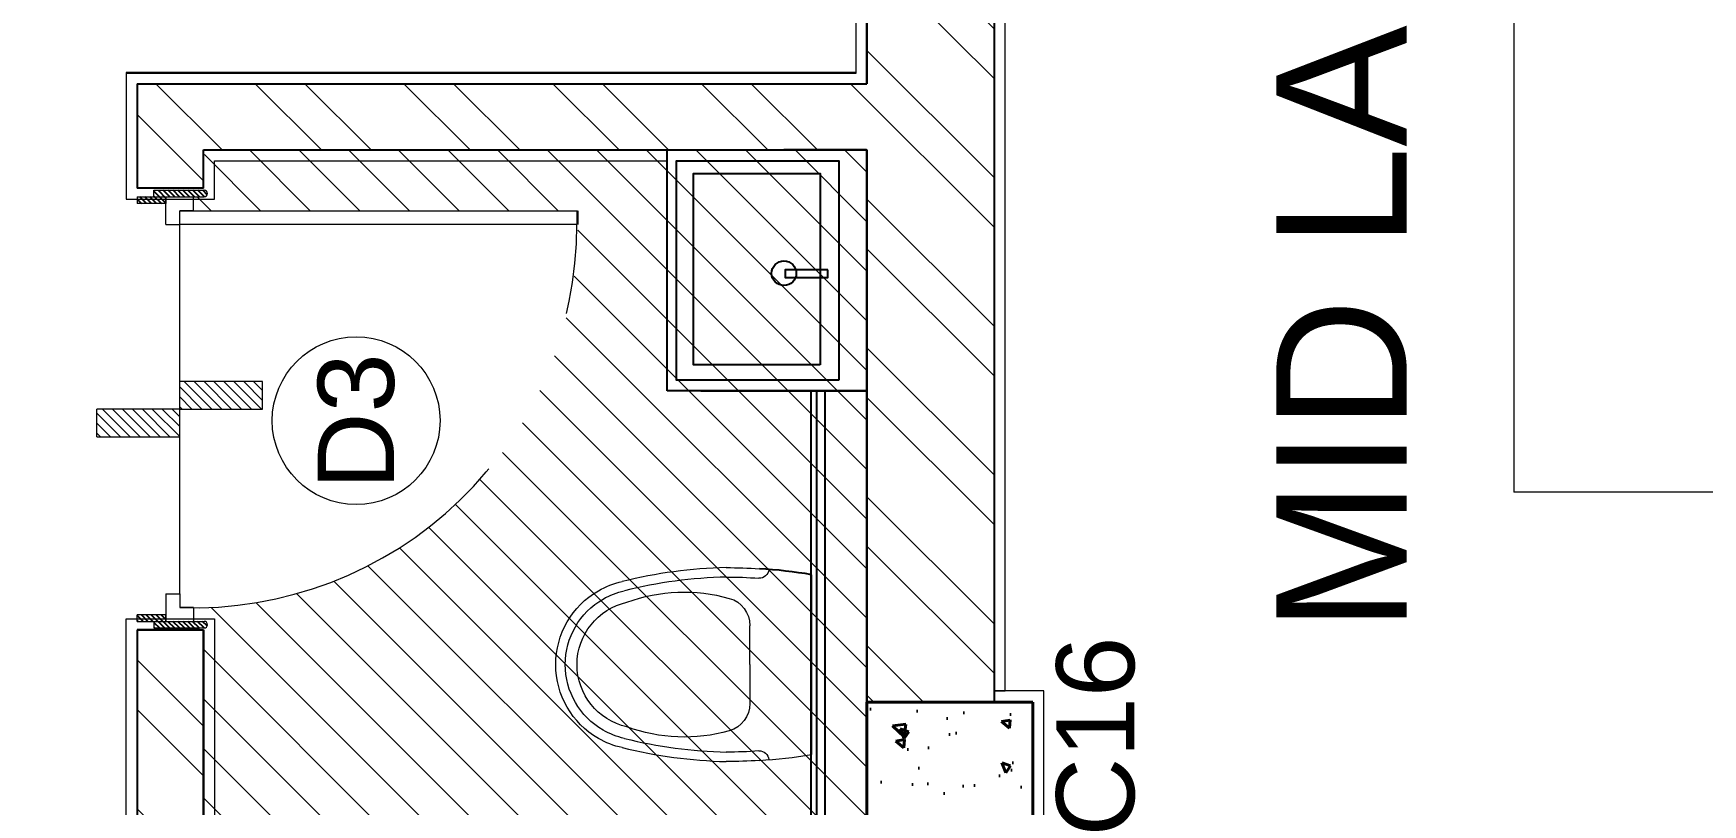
# Model space of a CAD drawing. Header units: metres. Extents: x 15463 to 32022, y 1223 to 33962.
# Drawn here: x 29492.09 to 29495.112, y 4107.965 to 4109.362 of the extents above; entities that cross this region are included whole.
import ezdxf

# ---------------------------------------------------------------- set-up
doc = ezdxf.new("R2010")
doc.units = ezdxf.units.M
doc.header["$LTSCALE"] = 0.1
doc.linetypes.add('DASHDOTX2', pattern=[50.8, 25.4, -12.7, 0, -12.7])
doc.linetypes.add('DASHED2', pattern=[9.525, 6.35, -3.175])
for name, color, linetype, lineweight in [('CENTERLINE', 251, 'DASHDOTX2', 15), ('COLUMN', 7, 'Continuous', 40), ('DOOR', 7, 'Continuous', 20), ('HATCH', 250, 'Continuous', 13), ('LEVEL', 251, 'Continuous', 13), ('PLASTER', 252, 'Continuous', 15)]:
    doc.layers.add(name, color=color, linetype=linetype, lineweight=lineweight)
doc.styles.get("Standard").update_dxf_attribs({"font": 'arial.ttf'})

# ---------------------------------------------------------------- blocks, each defined once
blk = doc.blocks.new('xibet4')
at = {"lineweight": 20}
for p, q in [((-203.6, -182.1), (203.6, -182.1)), ((0, -321.4), (-88.1, -321.4)), ((0, -321.4), (-85.7, -321.4)), ((0, -321.4), (88.1, -321.4)), ((0, -321.4), (85.7, -321.4))]:
    blk.add_line(p, q, dxfattribs=at)
at = {"lineweight": 20, "extrusion": (0, 0, -1)}
for centre, major_axis, start_param, end_param in [((858.1, -362.9), (761.5, 761.5), 3.985561, 4.095654), ((-858.1, -362.9), (761.5, 761.5), 0.616735, 0.726828), ((865, -349.5), (767.1, 767.1), 3.684098, 3.903495), ((865, -349.5), (752, 752), 3.684098, 3.903495), ((-865, -349.5), (752, -752), -0.761903, -0.542505), ((-865, -349.5), (767.1, 767.1), 0.808894, 1.028291)]:
    blk.add_ellipse(centre, major_axis=major_axis, ratio=1, start_param=start_param, end_param=end_param, dxfattribs=at)
at = {"lineweight": 20}
for centre, major_axis, start_param, end_param in [((851.8, -375), (757.6, 757.6), 2.286025, 2.356194), ((-217, -299.9), (15.2, 15.2), 5.430029, 6.988465), ((851.8, -375), (742.5, -742.5), 3.856821, 3.926991), ((217, -299.9), (15.2, 15.2), 0.865517, 2.423953), ((-851.8, -375), (742.5, 742.5), 5.497787, 5.567957), ((-851.8, -375), (757.6, 757.6), 5.497787, 5.567957), ((-88.1, -385.7), (45.5, 45.5), 0.785398, 2.078252), ((88.1, -385.7), (45.5, -45.5), 1.063341, 2.356194), ((208.7, -470.4), (263.7, 263.7), 2.078252, 2.710479), ((-208.7, -470.4), (263.7, 263.7), 5.143503, 5.77573), ((0, -567.9), (102.3, -102.3), 4.149652, 5.497787), ((0, -567.9), (102.3, -102.3), 5.497787, 6.845923), ((0, -567.9), (136.4, -136.4), 4.149652, 4.45059), ((0, -567.9), (121.2, 121.2), 2.578855, 2.879793), ((0, -567.9), (121.2, 121.2), 4.974188, 5.275126), ((0, -567.9), (136.4, -136.4), 0.261799, 0.562737), ((0, -567.9), (136.4, -136.4), 4.45059, 5.497787), ((0, -567.9), (121.2, 121.2), 2.879793, 3.926991), ((0, -567.9), (121.2, 121.2), 3.926991, 4.974188), ((0, -567.9), (136.4, -136.4), 5.497787, 6.544985)]:
    blk.add_ellipse(centre, major_axis=major_axis, ratio=1, start_param=start_param, end_param=end_param, dxfattribs=at)

msp = doc.modelspace()

# ---------------------------------------------------------------- hatches: boundary and pattern name
h = msp.add_hatch()
h.set_pattern_fill('ANSI31', color=256, scale=0.002, angle=90)
h.set_pattern_definition([(135, (29571.9345016, 3905.801131), (-0.00449012806, -0.00449012806), [])])
h.paths.add_polyline_path([(29492.3995, 4108.2967, -1), (29492.3995, 4108.2847), (29492.3086, 4108.2847), (29492.3086, 4108.2967)])
h.paths.add_polyline_path([(29492.3303, 4108.3087), (29492.3303, 4108.2967), (29492.3086, 4108.2967), (29492.2785, 4108.2967), (29492.2785, 4108.3087)])
h.paths.add_polyline_path([(29492.3995, 4109.0776, -1), (29492.3995, 4109.0656), (29492.3086, 4109.0656), (29492.3086, 4109.0776)])
h.paths.add_polyline_path([(29492.3303, 4109.0656), (29492.3303, 4109.0536), (29492.2785, 4109.0536), (29492.2785, 4109.0656)])
at = {"layer": 'COLUMN'}
h = msp.add_hatch(dxfattribs=at)
h.set_pattern_fill('AR-CONC', color=256, scale=0.001, angle=90)
h.set_pattern_definition([(140, (29512.14359, 4039.95752), (0.0159391, 0.18218467), [0.01905, -0.20955]), (85, (29512.14359, 4039.95752), (-0.19105685, -0.0352434), [0.01524, -0.1676406]), (190.45144, (29512.14492, 4039.9727), (-0.17511775, 0.14694125), [0.01619, -0.17809024]), (136.1842, (29512.0928, 4039.95752), (0.0420423, 0.27107904), [0.028575, -0.314325]), (186.63556, (29512.0963, 4039.9801), (-0.2474261, 0.2374041), [0.024285, -0.2671356]), (81.18415, (29512.0928, 4039.95752), (-0.2474261, 0.2374041), [0.02286, -0.2514597]), (111, (29512.10549, 4039.98292), (0.1022652, 0.1516144), [0.01905, -0.20955]), (56, (29512.10549, 4039.98292), (-0.18418797, 0.06180203), [0.01524, -0.16764]), (161.45145, (29512.11401, 4039.99556), (-0.08192277, 0.2134164), [0.01619, -0.17808994]), (127.5, (29512.14359, 4039.95752), (-0.08455504, 0.003088603), [0, -0.165608, 0, -0.17018, 0, -0.168275]), (97.5, (29512.14359, 4039.95752), (-0.10018057, 0.06681966), [0, -0.097028, 0, -0.161798, 0, -0.064135]), (57.5, (29512.14359, 4039.90088), (0.005728744, 0.135590595), [0, -0.0635, 0, -0.19812, 0, -0.26289]), (47.5, (29512.14359, 4039.87548), (-0.0254265, 0.14812918), [0, -0.08255, 0, -0.131572, 0, -0.18669])])
h.paths.add_polyline_path([(29493.8992, 4108.1506), (29493.5992, 4108.1506), (29493.5992, 4107.5506), (29493.8992, 4107.5506)])
at = {"layer": 'HATCH'}
h = msp.add_hatch(dxfattribs=at)
h.set_pattern_fill('ANSI32', color=256, scale=0.02, angle=90)
h.set_pattern_definition([(135, (29569.4144, 3572.19952), (-0.13470384, -0.13470384), []), (135, (29569.4144, 3572.28933), (-0.13470384, -0.13470384), [])])
h.paths.add_polyline_path([(29493.8292, 4117.01), (29493.8292, 4118.3855), (29493.5992, 4118.3855), (29493.5992, 4116.5904), (29493.4485, 4116.5904), (29493.2377, 4116.5904), (29492.3983, 4116.5906), (29492.3983, 4116.6602), (29492.2785, 4116.6602), (29492.2785, 4116.4706), (29493.5992, 4116.4706), (29493.5992, 4115.232), (29493.8292, 4115.232), (29493.8292, 4116.78), (29494.8792, 4116.78), (29494.8792, 4114.862), (29494.5822, 4114.862), (29494.5822, 4114.712), (29494.5822, 4114.632), (29495.1576, 4114.632), (29495.1576, 4114.862), (29495.0292, 4114.862), (29495.0292, 4116.78), (29496.0292, 4116.78), (29496.0292, 4117.01)])
h.paths.add_polyline_path([(29496.0292, 4114.862), (29495.8576, 4114.862), (29495.8576, 4114.632), (29496.5058, 4114.632), (29496.5058, 4114.862)])
h.paths.add_polyline_path([(29497.7592, 4114.862), (29497.661, 4114.862), (29497.661, 4114.632), (29498.2182, 4114.632), (29498.2182, 4114.862), (29498.0592, 4114.862)])
h.paths.add_polyline_path([(29493.5992, 4110.8106), (29493.5992, 4109.2707), (29492.2785, 4109.2707), (29492.2785, 4109.0812), (29492.3983, 4109.0812), (29492.3983, 4109.1507), (29493.2377, 4109.1507), (29493.2377, 4109.1509), (29493.5992, 4109.1509), (29493.5992, 4108.1506), (29493.8292, 4108.1506), (29493.8292, 4110.8106)])
h.paths.add_polyline_path([(29493.5992, 4111.6707), (29493.5992, 4111.1106), (29493.8292, 4111.1106), (29493.8292, 4111.6707)])
h.paths.add_polyline_path([(29493.5992, 4107.5506), (29493.5992, 4106.9495), (29493.2988, 4106.9495), (29493.2988, 4106.7195), (29493.5992, 4106.7195), (29493.5992, 4106.0195), (29492.5085, 4106.0195), (29492.5085, 4106.7195), (29492.6988, 4106.7195), (29492.6988, 4106.9495), (29492.3985, 4106.9495), (29492.3985, 4108.2812), (29492.2785, 4108.2812), (29492.2785, 4104.0068), (29492.5085, 4104.0068), (29492.5085, 4105.7712), (29493.8292, 4105.7712), (29493.8292, 4107.5506)])
at = {"layer": 'LEVEL'}
h = msp.add_hatch(dxfattribs=at)
h.set_pattern_fill('ANSI31', color=256, scale=0.02, angle=90)
h.set_pattern_definition([(135, (29569.414394, 3572.19952), (-0.0449012806, -0.0449012806), [])])
h.paths.add_polyline_path([(29488.2785, 4112.7406), (29488.2785, 4109.3807), (29488.6485, 4109.3807), (29489.0485, 4109.3807), (29489.0485, 4109.9098), (29489.0769, 4109.9098), (29489.0769, 4112.0816), (29489.0643, 4112.0816), (29489.0555, 4112.0816, -1), (29489.0555, 4112.0936), (29489.0485, 4112.0957), (29489.0485, 4112.7406)])
h.paths.add_polyline_path([(29488.8582, 4110.274), (29488.8582, 4109.6478), (29488.3966, 4109.6478), (29488.3966, 4110.274)], flags=16)
h.paths.add_polyline_path([(29488.2785, 4116.3606), (29488.2785, 4113.0007), (29489.0485, 4113.0007), (29489.0485, 4113.0207), (29489.0485, 4113.6456), (29489.0555, 4113.6478, -1), (29489.0555, 4113.6598), (29489.0769, 4113.6598), (29489.0769, 4115.8315), (29489.0555, 4115.8315, -1), (29489.0555, 4115.8435), (29489.0485, 4115.8456), (29489.0485, 4116.3606)])
h.paths.add_polyline_path([(29488.8526, 4113.934), (29488.8526, 4113.3077), (29488.391, 4113.3077), (29488.391, 4113.934)], flags=16)
h.paths.add_polyline_path([(29505.0092, 4103.4068), (29505.0092, 4103.4452), (29504.6092, 4103.4452), (29504.6092, 4102.8402), (29504.6021, 4102.8381, -1), (29504.6021, 4102.8261), (29504.5808, 4102.8261), (29504.5808, 4102.7961), (29504.5808, 4101.3544), (29504.6021, 4101.3544, -1), (29504.6021, 4101.3424), (29504.6092, 4101.3402), (29504.6092, 4100.5552), (29505.3792, 4100.5552), (29505.3792, 4103.4068)])
h.paths.add_polyline_path([(29505.2472, 4101.3086), (29505.2472, 4100.6823), (29504.7856, 4100.6823), (29504.7856, 4101.3086)], flags=16)
h.paths.add_polyline_path([(29504.6092, 4112.7555), (29504.6092, 4112.7203), (29504.6092, 4112.0878), (29504.6021, 4112.0856, -1), (29504.6021, 4112.0736), (29504.5808, 4112.0736), (29504.5808, 4109.9019), (29504.6021, 4109.9019, -0.414214), (29504.6081, 4109.8959), (29504.6092, 4109.9603), (29504.6092, 4109.3652), (29505.3792, 4109.3652), (29505.3792, 4112.7555)])
h.paths.add_polyline_path([(29505.2419, 4110.1777), (29505.2419, 4109.5514), (29504.7803, 4109.5514), (29504.7803, 4110.1777)], flags=16)
h.paths.add_polyline_path([(29505.0092, 4116.3755), (29504.6092, 4116.3755), (29504.6092, 4115.8529), (29504.6021, 4115.8508, -1), (29504.6021, 4115.8388), (29504.5808, 4115.8388), (29504.5808, 4113.667), (29504.6021, 4113.667, -1), (29504.6021, 4113.655), (29504.6092, 4113.6529), (29504.6092, 4112.9852), (29505.3792, 4112.9852), (29505.3792, 4116.3755)])
h.paths.add_polyline_path([(29505.253, 4113.8679), (29505.253, 4113.2416), (29504.7914, 4113.2416), (29504.7914, 4113.8679)], flags=16)
h.paths.add_polyline_path([(29504.6092, 4125.1855), (29504.6092, 4125.1155), (29504.6092, 4124.4005), (29504.6021, 4124.3983, -1), (29504.6021, 4124.3863), (29504.5808, 4124.3863), (29504.5808, 4122.9146), (29504.5934, 4122.9146), (29504.6021, 4122.9146, -1), (29504.6021, 4122.9026), (29504.6092, 4122.9005), (29504.6092, 4122.2955), (29505.0092, 4122.2955), (29505.0092, 4122.3356), (29505.3792, 4122.3356), (29505.3792, 4125.1855)])
h.paths.add_polyline_path([(29505.2257, 4123.1029), (29505.2257, 4122.4766), (29504.7641, 4122.4766), (29504.7641, 4123.1029)], flags=16)
h.paths.add_polyline_path([(29505.1754, 4122.7839), (29505.1754, 4123.0876), (29505.0263, 4123.0876), (29505.0263, 4122.7839)], flags=8)
h.paths.add_polyline_path([(29505.1754, 4122.5044), (29505.1754, 4122.8006), (29505.0263, 4122.8006), (29505.0263, 4122.5044)], flags=8)
h.paths.add_polyline_path([(29504.9556, 4122.7858), (29504.9556, 4123.1103), (29504.8108, 4123.1103), (29504.8108, 4122.7858)], flags=24)
h.paths.add_polyline_path([(29504.9556, 4122.5498), (29504.9556, 4122.7549), (29504.8108, 4122.7549), (29504.8108, 4122.5498)], flags=8)
h.paths.add_polyline_path([(29505.1278, 4123.2047), (29505.1278, 4124.3039), (29504.8906, 4124.3039), (29504.8906, 4123.2047)], flags=24)
h = msp.add_hatch(dxfattribs=at)
h.set_pattern_fill('ANSI31', color=256, scale=0.02, angle=90)
h.set_pattern_definition([(135, (29563.675675, 3850.53838), (-0.04490128, -0.04490128), [])])
h.paths.add_polyline_path([(29493.5999, 4109.1509), (29493.5999, 4106.9509), (29492.3998, 4106.9511), (29492.3998, 4107.0307), (29492.3998, 4108.2847), (29492.4009, 4108.2847, 1), (29492.4009, 4108.2967), (29492.3817, 4108.2967), (29492.3817, 4108.3212, 0.414042), (29493.0757, 4109.0156), (29493.0757, 4109.0406), (29492.3817, 4109.0406), (29492.3817, 4109.0656), (29492.4009, 4109.0656, 1), (29492.4009, 4109.0776), (29492.3998, 4109.0776), (29492.3998, 4109.1507)])
h = msp.add_hatch(dxfattribs=at)
h.set_pattern_fill('ANSI31', color=256, scale=0.004, angle=90)
h.set_pattern_definition([(135, (29563.676995, 3850.538375), (-0.0089802561, -0.0089802561), [])])
h.paths.add_polyline_path([(29492.5053, 4108.7312), (29492.5053, 4108.6812), (29492.3553, 4108.6812), (29492.3553, 4108.7312)])
h.paths.add_polyline_path([(29492.3553, 4108.6812), (29492.3553, 4108.6312), (29492.2053, 4108.6312), (29492.2053, 4108.6812)])

# ---------------------------------------------------------------- linework, layer by layer
for p, q in [((29493.5992, 4111.7106), (29493.5992, 4109.2707)), ((29493.5992, 4109.2707), (29493.5992, 4111.1106)), ((29493.8292, 4110.8106), (29493.8292, 4108.1506)), ((29492.2785, 4109.2707), (29492.2785, 4109.0812)), ((29492.2785, 4109.2707), (29493.5992, 4109.2707)), ((29492.3983, 4109.1507), (29493.5992, 4109.1507)), ((29492.3983, 4109.0812), (29492.3983, 4109.1507)), ((29493.5985, 4109.1509), (29493.4485, 4109.1509)), ((29493.5992, 4109.1507), (29493.5992, 4106.9495)), ((29493.5992, 4107.6506), (29493.5992, 4109.1507)), ((29492.3983, 4109.0812), (29492.2785, 4109.0812)), ((29492.3983, 4109.0812), (29492.2785, 4109.0812)), ((29492.3982, 4109.0812), (29492.2785, 4109.0812)), ((29493.2985, 4108.7144), (29493.2385, 4108.7144)), ((29493.2985, 4108.7144), (29493.5985, 4108.7144)), ((29493.4985, 4106.9509), (29493.4985, 4108.7144)), ((29493.5085, 4106.9509), (29493.5085, 4108.7144)), ((29493.5235, 4106.9509), (29493.5235, 4108.7144)), ((29493.4988, 4108.0555), (29493.4988, 4108.3812)), ((29492.2785, 4108.2812), (29492.2785, 4104.0068)), ((29492.2785, 4108.2812), (29492.3985, 4108.2812)), ((29492.2785, 4108.2812), (29492.3985, 4108.2812)), ((29492.3912, 4108.2812), (29492.2785, 4108.2812)), ((29492.3985, 4108.2812), (29492.3985, 4107.0464)), ((29492.3985, 4107.0464), (29492.3985, 4108.2812)), ((29492.3985, 4108.2812), (29492.3985, 4106.9495))]:
    msp.add_line(p, q)
for points in [[(29493.2377, 4108.7144), (29493.2377, 4109.1509), (29493.5985, 4109.1509), (29493.5985, 4108.7144)], [(29493.5485, 4108.7337), (29493.2545, 4108.7337), (29493.2545, 4109.1312), (29493.5485, 4109.1312)], [(29493.5145, 4108.7616), (29493.2851, 4108.7616), (29493.2851, 4109.108), (29493.5145, 4109.108)], [(29493.5283, 4108.9332), (29493.4513, 4108.9332), (29493.4513, 4108.9199), (29493.5283, 4108.9199)]]:
    msp.add_lwpolyline(points, close=True)
msp.add_circle((29493.449, 4108.9273), 0.0223)
msp.add_ellipse((29493.3542, 4107.5319), major_axis=(0.6092, 0.6092), ratio=1, start_param=0.616735, end_param=0.726828)
at = {"layer": 'COLUMN'}
for p, q in [((29493.8992, 4108.1506), (29493.5992, 4108.1506)), ((29493.5992, 4108.1506), (29493.5992, 4107.5506)), ((29493.8992, 4107.5506), (29493.8992, 4108.1506))]:
    msp.add_line(p, q, dxfattribs=at)
at = {"layer": 'DOOR'}
for p, q in [((29492.3086, 4109.0776), (29492.3995, 4109.0776)), ((29492.3086, 4109.0656), (29492.3086, 4109.0776)), ((29492.2785, 4109.0656), (29492.3995, 4109.0656)), ((29492.2785, 4109.0656), (29492.2785, 4109.0536)), ((29492.3303, 4109.0536), (29492.2785, 4109.0536)), ((29492.3303, 4109.0156), (29492.3303, 4109.0656)), ((29492.3303, 4109.0656), (29492.3303, 4109.0536)), ((29492.3553, 4109.0156), (29492.3553, 4109.0406)), ((29492.3803, 4109.0406), (29492.3553, 4109.0406)), ((29492.3553, 4109.0406), (29493.0743, 4109.0406)), ((29492.3803, 4109.0406), (29492.3803, 4109.0656)), ((29493.0743, 4109.0412), (29493.0743, 4109.0162)), ((29493.0743, 4109.0406), (29493.0743, 4109.0156)), ((29493.0757, 4109.0406), (29493.0757, 4109.0156)), ((29492.3303, 4109.0156), (29492.3553, 4109.0156)), ((29493.0743, 4109.0156), (29492.3553, 4109.0156)), ((29492.3303, 4108.3467), (29492.3303, 4108.2967)), ((29492.3303, 4108.3467), (29492.3553, 4108.3467)), ((29492.3553, 4108.3467), (29492.3553, 4108.3217)), ((29492.3803, 4108.3217), (29492.3553, 4108.3217)), ((29492.3803, 4108.3217), (29492.3803, 4108.2967)), ((29492.3303, 4108.3087), (29492.2785, 4108.3087)), ((29492.2785, 4108.2967), (29492.2785, 4108.3087)), ((29492.2785, 4108.2967), (29492.3995, 4108.2967)), ((29492.3086, 4108.2967), (29492.3086, 4108.2847)), ((29492.3303, 4108.2967), (29492.3303, 4108.3087)), ((29492.3086, 4108.2847), (29492.3995, 4108.2847))]:
    msp.add_line(p, q, dxfattribs=at)
for centre in [(29492.3995, 4109.0716), (29492.3995, 4108.2907)]:
    msp.add_arc(centre, 0.006, 270, 90, dxfattribs=at)
at = {"layer": 'DOOR', "linetype": 'DASHED2'}
msp.add_arc((29492.3799, 4109.0156), 0.6944, 267.9705, 0, dxfattribs=at)
at = {"layer": 'LEVEL'}
for p, q in [((29494.77, 4110.1306), (29494.77, 4108.5306)), ((29492.3553, 4108.3467), (29492.3553, 4109.0156)), ((29492.5053, 4108.7312), (29492.3553, 4108.7312)), ((29492.5053, 4108.6812), (29492.5053, 4108.7312)), ((29492.3553, 4108.6812), (29492.2053, 4108.6812)), ((29492.2053, 4108.6312), (29492.2053, 4108.6812)), ((29492.3553, 4108.6812), (29492.5053, 4108.6812)), ((29492.2053, 4108.6312), (29492.3553, 4108.6312)), ((29496.2292, 4108.5306), (29494.77, 4108.5306))]:
    msp.add_line(p, q, dxfattribs=at)
msp.add_circle((29492.6746, 4108.6603), 0.1519, dxfattribs=at)
at = {"layer": 'PLASTER'}
for p, q in [((29493.5792, 4111.6907), (29493.5792, 4109.2907)), ((29493.8492, 4108.1706), (29493.8492, 4110.8106)), ((29493.5792, 4110.4893), (29493.5792, 4109.2893)), ((29492.2785, 4109.2907), (29492.2585, 4109.2907)), ((29492.2585, 4109.2907), (29492.2585, 4109.0812)), ((29492.2785, 4109.2893), (29492.2585, 4109.2893)), ((29492.2585, 4109.2893), (29492.2585, 4109.0812)), ((29493.5792, 4109.2907), (29492.2785, 4109.2907)), ((29493.5792, 4109.2893), (29492.2785, 4109.2893)), ((29492.4183, 4109.0612), (29492.4183, 4109.1312)), ((29492.4183, 4109.1312), (29493.2377, 4109.1312)), ((29492.4183, 4109.0612), (29492.4183, 4109.1312)), ((29492.4183, 4109.1312), (29493.2183, 4109.1312)), ((29493.2183, 4109.1312), (29493.2377, 4109.1312)), ((29492.2585, 4109.0812), (29492.2585, 4109.0612)), ((29492.2585, 4109.0812), (29492.2585, 4109.0612)), ((29492.2585, 4109.0612), (29492.3983, 4109.0612)), ((29492.2585, 4109.0612), (29492.3983, 4109.0612)), ((29492.3983, 4109.0612), (29492.4183, 4109.0612)), ((29492.3983, 4109.0612), (29492.4183, 4109.0612)), ((29492.2585, 4108.2812), (29492.2585, 4108.3012)), ((29492.2585, 4108.3012), (29492.3984, 4108.3012)), ((29492.3984, 4108.3012), (29492.4184, 4108.3012)), ((29492.4184, 4108.3012), (29492.4184, 4106.9506)), ((29492.2585, 4104.0257), (29492.2585, 4108.2812)), ((29493.9192, 4108.1706), (29493.8292, 4108.1706)), ((29493.8292, 4108.1706), (29493.8492, 4108.1706)), ((29493.9192, 4108.1506), (29493.9192, 4108.1706)), ((29493.9192, 4107.8006), (29493.9192, 4108.1506))]:
    msp.add_line(p, q, dxfattribs=at)

# ---------------------------------------------------------------- block references
at = {"xscale": -0.0008, "yscale": 0.0008, "zscale": 0.0008, "rotation": 270}
msp.add_blockref('xibet4', (29493.6445, 4108.2184), dxfattribs=at)

# ---------------------------------------------------------------- texts
msp.add_text('MID LANDING', height=0.236134, rotation=90).set_placement((29494.5761, 4108.2769))
at = {"layer": 'CENTERLINE', "linetype": 'ByBlock'}
msp.add_text('C16', height=0.1414, rotation=90, dxfattribs=at).set_placement((29494.0832, 4107.9069))
at = {"layer": 'LEVEL'}
msp.add_text('D3', height=0.13794, rotation=90, dxfattribs=at).set_placement((29492.743, 4108.5359))

doc.saveas('drawing.dxf')
